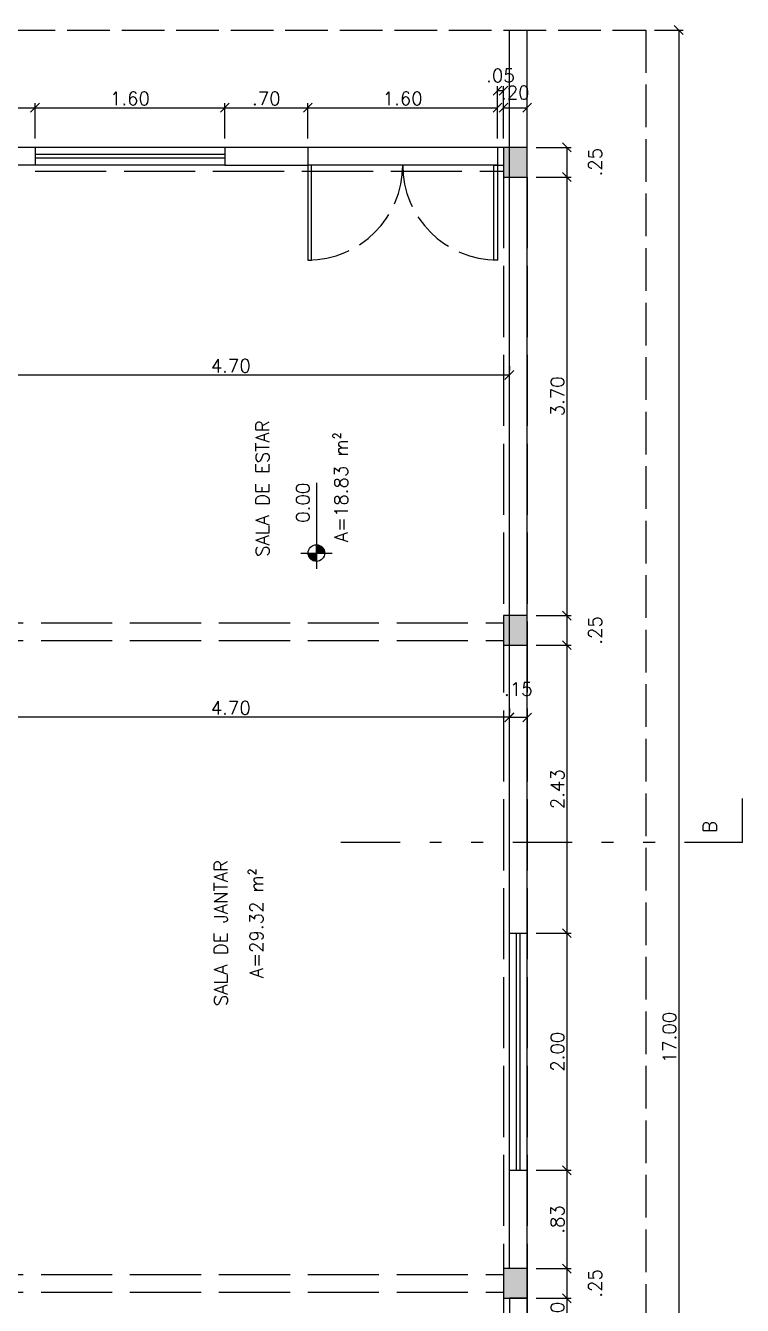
# Model space of a CAD drawing. Header units: inches. Extents: x -2 to 120, y -6 to 26.
# Drawn here: x 60.81 to 66.86, y 3.66 to 14.46 of the extents above; entities that cross this region are included whole.
import ezdxf

# ---------------------------------------------------------------- set-up
doc = ezdxf.new("R2010")
doc.units = ezdxf.units.IN
doc.header["$MEASUREMENT"] = 0
doc.linetypes.add('ACAD_ISO02W100', pattern=[15, 12, -3])
doc.linetypes.add('DIVIDE', pattern=[1.25, 0.5, -0.25, 0, -0.25, 0, -0.25])
for name, color, linetype in [('Alvenaria', 4, 'Continuous'), ('ARQ-COTAS', 1, 'Continuous'), ('ARQ-LINHACORTE', 3, 'DIVIDE'), ('ARQ-NIVEL', 1, 'Continuous'), ('ARQ-TEXTO2', 2, 'Continuous'), ('ARQ-TEXTO3', 3, 'Continuous'), ('Estrutura', 6, 'Continuous'), ('Hachura', 8, 'Continuous'), ('Janela', 3, 'Continuous'), ('Peitoril', 1, 'Continuous'), ('Porta', 3, 'Continuous'), ('Projecao', 1, 'ACAD_ISO02W100'), ('Soleira', 1, 'Continuous')]:
    doc.layers.add(name, color=color, linetype=linetype)
doc.layers.get('0').off()
doc.styles.add('ROMANS', font='romans.shx')
doc.dimstyles.new('1-75', dxfattribs={"dimscale": 0.75, "dimtxt": 0.15, "dimasz": 0.1, "dimexe": 0.05, "dimexo": 0.1, "dimgap": 0.03, "dimtad": 1, "dimzin": 5, "dimdsep": 46, "dimtxsty": 'ROMANS', "dimblk": 'OBLIQUE', "dimcen": 0, "dimclrd": 256, "dimclre": 256, "dimclrt": 2, "dimadec": 0, "dimazin": 0, "dimtfac": 1, "dimtofl": 0, "dimtmove": 2, "dimatfit": 3, "dimfxl": 0.04, "dimtolj": 1, "dimtzin": 1, "dimarcsym": 0})

# ---------------------------------------------------------------- blocks, each defined once
blk = doc.blocks.new('nivel planta')
at = {"layer": 'ARQ-NIVEL', "color": 1}
for p, q in [((-0.791, 0.174), (-0.791, -0.179)), ((0, 0), (-0.969, 0)), ((-0.884, 0.007), (-0.791, 0.007)), ((-0.883, 0.015), (-0.791, 0.015)), ((-0.882, 0.023), (-0.791, 0.023)), ((-0.88, 0.03), (-0.791, 0.03)), ((-0.876, 0.038), (-0.791, 0.038)), ((-0.873, 0.046), (-0.791, 0.046)), ((-0.868, 0.054), (-0.791, 0.054)), ((-0.861, 0.062), (-0.791, 0.062)), ((-0.854, 0.069), (-0.791, 0.069)), ((-0.844, 0.077), (-0.791, 0.077)), ((-0.83, 0.085), (-0.791, 0.085)), ((-0.791, -0.001), (-0.697, -0.001)), ((-0.791, -0.009), (-0.698, -0.009)), ((-0.791, -0.016), (-0.699, -0.016)), ((-0.791, -0.024), (-0.7, -0.024)), ((-0.791, -0.032), (-0.703, -0.032)), ((-0.791, -0.04), (-0.706, -0.04)), ((-0.791, -0.048), (-0.71, -0.048)), ((-0.791, -0.056), (-0.715, -0.056)), ((-0.791, -0.063), (-0.722, -0.063)), ((-0.791, -0.071), (-0.73, -0.071)), ((-0.791, -0.079), (-0.74, -0.079)), ((-0.791, -0.087), (-0.755, -0.087))]:
    blk.add_line(p, q, dxfattribs=at)
blk.add_circle((-0.791, 0), 0.0937, dxfattribs=at)
blk = doc.blocks.new('_Oblique')
at = {"color": 0, "linetype": 'ByBlock', "lineweight": -2}
blk.add_line((-0.5, -0.5), (0.5, 0.5), dxfattribs=at)
blk = doc.blocks.new('*D695')
at = {"layer": 'ARQ-COTAS', "lineweight": -2, "transparency": 16777216}
for p, q in [((60.194, 13.504), (60.194, 13.801)), ((60.194, 13.764), (60.894, 13.764)), ((60.894, 13.504), (60.894, 13.801))]:
    blk.add_line(p, q, dxfattribs=at)
at = {"layer": 'DEFPOINTS', "color": 0, "transparency": 16777216}
for p in [(60.894, 13.764), (60.194, 13.429), (60.894, 13.429)]:
    blk.add_point(p, dxfattribs=at)
at = {"layer": 'ARQ-COTAS', "lineweight": -2, "transparency": 16777216, "xscale": 0.07500000000000001, "yscale": 0.07500000000000001, "zscale": 0.07500000000000001, "rotation": 180}
blk.add_blockref('_Oblique', (60.194, 13.764), dxfattribs=at)
at = {"layer": 'ARQ-COTAS', "lineweight": -2, "transparency": 16777216, "xscale": 0.07500000000000001, "yscale": 0.07500000000000001, "zscale": 0.07500000000000001}
blk.add_blockref('_Oblique', (60.894, 13.764), dxfattribs=at)
at = {"layer": 'ARQ-COTAS', "color": 2, "transparency": 16777216, "insert": (60.544, 13.842), "char_height": 0.1125, "attachment_point": 5, "style": 'ROMANS'}
blk.add_mtext('\\A1;.70', dxfattribs=at)
blk = doc.blocks.new('*D696')
at = {"layer": 'ARQ-COTAS', "lineweight": -2, "transparency": 16777216}
for p, q in [((60.894, 13.504), (60.894, 13.801)), ((60.894, 13.764), (62.494, 13.764)), ((62.494, 13.504), (62.494, 13.801))]:
    blk.add_line(p, q, dxfattribs=at)
at = {"layer": 'DEFPOINTS', "color": 0, "transparency": 16777216}
for p in [(62.494, 13.764), (60.894, 13.429), (62.494, 13.429)]:
    blk.add_point(p, dxfattribs=at)
at = {"layer": 'ARQ-COTAS', "lineweight": -2, "transparency": 16777216, "xscale": 0.07500000000000001, "yscale": 0.07500000000000001, "zscale": 0.07500000000000001, "rotation": 180}
blk.add_blockref('_Oblique', (60.894, 13.764), dxfattribs=at)
at = {"layer": 'ARQ-COTAS', "lineweight": -2, "transparency": 16777216, "xscale": 0.07500000000000001, "yscale": 0.07500000000000001, "zscale": 0.07500000000000001}
blk.add_blockref('_Oblique', (62.494, 13.764), dxfattribs=at)
at = {"layer": 'ARQ-COTAS', "color": 2, "transparency": 16777216, "insert": (61.694, 13.842), "char_height": 0.1125, "attachment_point": 5, "style": 'ROMANS'}
blk.add_mtext('\\A1;1.60', dxfattribs=at)
blk = doc.blocks.new('*D697')
at = {"layer": 'ARQ-COTAS', "lineweight": -2, "transparency": 16777216}
for p, q in [((62.494, 13.504), (62.494, 13.801)), ((62.494, 13.764), (63.194, 13.764)), ((63.194, 13.504), (63.194, 13.801))]:
    blk.add_line(p, q, dxfattribs=at)
at = {"layer": 'DEFPOINTS', "color": 0, "transparency": 16777216}
for p in [(63.194, 13.764), (62.494, 13.429), (63.194, 13.429)]:
    blk.add_point(p, dxfattribs=at)
at = {"layer": 'ARQ-COTAS', "lineweight": -2, "transparency": 16777216, "xscale": 0.07500000000000001, "yscale": 0.07500000000000001, "zscale": 0.07500000000000001, "rotation": 180}
blk.add_blockref('_Oblique', (62.494, 13.764), dxfattribs=at)
at = {"layer": 'ARQ-COTAS', "lineweight": -2, "transparency": 16777216, "xscale": 0.07500000000000001, "yscale": 0.07500000000000001, "zscale": 0.07500000000000001}
blk.add_blockref('_Oblique', (63.194, 13.764), dxfattribs=at)
at = {"layer": 'ARQ-COTAS', "color": 2, "transparency": 16777216, "insert": (62.844, 13.842), "char_height": 0.1125, "attachment_point": 5, "style": 'ROMANS'}
blk.add_mtext('\\A1;.70', dxfattribs=at)
blk = doc.blocks.new('*D698')
at = {"layer": 'ARQ-COTAS', "lineweight": -2, "transparency": 16777216}
for p, q in [((63.194, 13.504), (63.194, 13.801)), ((63.194, 13.764), (64.794, 13.764)), ((64.794, 13.504), (64.794, 13.801))]:
    blk.add_line(p, q, dxfattribs=at)
at = {"layer": 'DEFPOINTS', "color": 0, "transparency": 16777216}
for p in [(64.794, 13.764), (63.194, 13.429), (64.794, 13.429)]:
    blk.add_point(p, dxfattribs=at)
at = {"layer": 'ARQ-COTAS', "lineweight": -2, "transparency": 16777216, "xscale": 0.07500000000000001, "yscale": 0.07500000000000001, "zscale": 0.07500000000000001, "rotation": 180}
blk.add_blockref('_Oblique', (63.194, 13.764), dxfattribs=at)
at = {"layer": 'ARQ-COTAS', "lineweight": -2, "transparency": 16777216, "xscale": 0.07500000000000001, "yscale": 0.07500000000000001, "zscale": 0.07500000000000001}
blk.add_blockref('_Oblique', (64.794, 13.764), dxfattribs=at)
at = {"layer": 'ARQ-COTAS', "color": 2, "transparency": 16777216, "insert": (63.994, 13.842), "char_height": 0.1125, "attachment_point": 5, "style": 'ROMANS'}
blk.add_mtext('\\A1;1.60', dxfattribs=at)
blk = doc.blocks.new('*D699')
at = {"layer": 'ARQ-COTAS', "lineweight": -2, "transparency": 16777216}
for p, q in [((64.794, 13.504), (64.794, 13.945)), ((64.844, 13.504), (64.844, 13.945)), ((64.794, 13.908), (64.844, 13.908))]:
    blk.add_line(p, q, dxfattribs=at)
at = {"layer": 'DEFPOINTS', "color": 0, "transparency": 16777216}
for p in [(64.844, 13.908), (64.794, 13.429), (64.844, 13.429)]:
    blk.add_point(p, dxfattribs=at)
at = {"layer": 'ARQ-COTAS', "lineweight": -2, "transparency": 16777216, "xscale": 0.07500000000000001, "yscale": 0.07500000000000001, "zscale": 0.07500000000000001, "rotation": 180}
blk.add_blockref('_Oblique', (64.794, 13.908), dxfattribs=at)
at = {"layer": 'ARQ-COTAS', "lineweight": -2, "transparency": 16777216, "xscale": 0.07500000000000001, "yscale": 0.07500000000000001, "zscale": 0.07500000000000001}
blk.add_blockref('_Oblique', (64.844, 13.908), dxfattribs=at)
at = {"layer": 'ARQ-COTAS', "color": 2, "transparency": 16777216, "insert": (64.819, 14.035), "char_height": 0.1125, "attachment_point": 5, "style": 'ROMANS'}
blk.add_mtext('\\A1;.05', dxfattribs=at)
blk = doc.blocks.new('*D700')
at = {"layer": 'ARQ-COTAS', "lineweight": -2, "transparency": 16777216}
for p, q in [((64.844, 13.504), (64.844, 13.801)), ((64.844, 13.764), (65.044, 13.764)), ((65.044, 13.504), (65.044, 13.801))]:
    blk.add_line(p, q, dxfattribs=at)
at = {"layer": 'DEFPOINTS', "color": 0, "transparency": 16777216}
for p in [(65.044, 13.764), (64.844, 13.429), (65.044, 13.429)]:
    blk.add_point(p, dxfattribs=at)
at = {"layer": 'ARQ-COTAS', "lineweight": -2, "transparency": 16777216, "xscale": 0.07500000000000001, "yscale": 0.07500000000000001, "zscale": 0.07500000000000001, "rotation": 180}
blk.add_blockref('_Oblique', (64.844, 13.764), dxfattribs=at)
at = {"layer": 'ARQ-COTAS', "lineweight": -2, "transparency": 16777216, "xscale": 0.07500000000000001, "yscale": 0.07500000000000001, "zscale": 0.07500000000000001}
blk.add_blockref('_Oblique', (65.044, 13.764), dxfattribs=at)
at = {"layer": 'ARQ-COTAS', "color": 2, "transparency": 16777216, "insert": (64.944, 13.891), "char_height": 0.1125, "attachment_point": 5, "style": 'ROMANS'}
blk.add_mtext('\\A1;.20', dxfattribs=at)
blk = doc.blocks.new('*D701')
at = {"layer": 'ARQ-COTAS', "lineweight": -2, "transparency": 16777216}
for p, q in [((65.119, 13.429), (65.415, 13.429)), ((65.378, 13.429), (65.378, 13.179)), ((65.119, 13.179), (65.415, 13.179))]:
    blk.add_line(p, q, dxfattribs=at)
at = {"layer": 'DEFPOINTS', "color": 0, "transparency": 16777216}
for p in [(65.044, 13.429), (65.044, 13.179), (65.378, 13.179)]:
    blk.add_point(p, dxfattribs=at)
at = {"layer": 'ARQ-COTAS', "lineweight": -2, "transparency": 16777216, "xscale": 0.07500000000000001, "yscale": 0.07500000000000001, "zscale": 0.07500000000000001}
for p, rotation in [((65.378, 13.429), 90), ((65.378, 13.179), 270)]:
    blk.add_blockref('_Oblique', p, dxfattribs=dict(at, rotation=rotation))
at = {"layer": 'ARQ-COTAS', "color": 2, "transparency": 16777216, "insert": (65.618, 13.304), "char_height": 0.1125, "attachment_point": 5, "rotation": 90, "style": 'ROMANS'}
blk.add_mtext('\\A1;.25', dxfattribs=at)
blk = doc.blocks.new('*D702')
at = {"layer": 'ARQ-COTAS', "lineweight": -2, "transparency": 16777216}
for p, q in [((65.119, 13.179), (65.415, 13.179)), ((65.378, 13.179), (65.378, 9.479)), ((65.119, 9.479), (65.415, 9.479))]:
    blk.add_line(p, q, dxfattribs=at)
at = {"layer": 'DEFPOINTS', "color": 0, "transparency": 16777216}
for p in [(65.044, 13.179), (65.044, 9.479), (65.378, 9.479)]:
    blk.add_point(p, dxfattribs=at)
at = {"layer": 'ARQ-COTAS', "lineweight": -2, "transparency": 16777216, "xscale": 0.07500000000000001, "yscale": 0.07500000000000001, "zscale": 0.07500000000000001}
for p, rotation in [((65.378, 13.179), 90), ((65.378, 9.479), 270)]:
    blk.add_blockref('_Oblique', p, dxfattribs=dict(at, rotation=rotation))
at = {"layer": 'ARQ-COTAS', "color": 2, "transparency": 16777216, "insert": (65.299, 11.329), "char_height": 0.1125, "attachment_point": 5, "rotation": 90, "style": 'ROMANS'}
blk.add_mtext('\\A1;3.70', dxfattribs=at)
blk = doc.blocks.new('*D703')
at = {"layer": 'ARQ-COTAS', "lineweight": -2, "transparency": 16777216}
for p, q in [((65.119, 9.479), (65.415, 9.479)), ((65.378, 9.479), (65.378, 9.229)), ((65.119, 9.229), (65.415, 9.229))]:
    blk.add_line(p, q, dxfattribs=at)
at = {"layer": 'DEFPOINTS', "color": 0, "transparency": 16777216}
for p in [(65.044, 9.479), (65.044, 9.229), (65.378, 9.229)]:
    blk.add_point(p, dxfattribs=at)
at = {"layer": 'ARQ-COTAS', "lineweight": -2, "transparency": 16777216, "xscale": 0.07500000000000001, "yscale": 0.07500000000000001, "zscale": 0.07500000000000001}
for p, rotation in [((65.378, 9.479), 90), ((65.378, 9.229), 270)]:
    blk.add_blockref('_Oblique', p, dxfattribs=dict(at, rotation=rotation))
at = {"layer": 'ARQ-COTAS', "color": 2, "transparency": 16777216, "insert": (65.618, 9.354), "char_height": 0.1125, "attachment_point": 5, "rotation": 90, "style": 'ROMANS'}
blk.add_mtext('\\A1;.25', dxfattribs=at)
blk = doc.blocks.new('*D704')
at = {"layer": 'ARQ-COTAS', "lineweight": -2, "transparency": 16777216}
for p, q in [((65.119, 9.229), (65.415, 9.229)), ((65.378, 9.229), (65.378, 6.799)), ((65.119, 6.799), (65.415, 6.799))]:
    blk.add_line(p, q, dxfattribs=at)
at = {"layer": 'DEFPOINTS', "color": 0, "transparency": 16777216}
for p in [(65.044, 9.229), (65.044, 6.799), (65.378, 6.799)]:
    blk.add_point(p, dxfattribs=at)
at = {"layer": 'ARQ-COTAS', "lineweight": -2, "transparency": 16777216, "xscale": 0.07500000000000001, "yscale": 0.07500000000000001, "zscale": 0.07500000000000001}
for p, rotation in [((65.378, 9.229), 90), ((65.378, 6.799), 270)]:
    blk.add_blockref('_Oblique', p, dxfattribs=dict(at, rotation=rotation))
at = {"layer": 'ARQ-COTAS', "color": 2, "transparency": 16777216, "insert": (65.299, 8.014), "char_height": 0.1125, "attachment_point": 5, "rotation": 90, "style": 'ROMANS'}
blk.add_mtext('\\A1;2.43', dxfattribs=at)
blk = doc.blocks.new('*D705')
at = {"layer": 'ARQ-COTAS', "lineweight": -2, "transparency": 16777216}
for p, q in [((65.119, 6.799), (65.415, 6.799)), ((65.378, 6.799), (65.378, 4.799)), ((65.119, 4.799), (65.415, 4.799))]:
    blk.add_line(p, q, dxfattribs=at)
at = {"layer": 'DEFPOINTS', "color": 0, "transparency": 16777216}
for p in [(65.044, 6.799), (65.044, 4.799), (65.378, 4.799)]:
    blk.add_point(p, dxfattribs=at)
at = {"layer": 'ARQ-COTAS', "lineweight": -2, "transparency": 16777216, "xscale": 0.07500000000000001, "yscale": 0.07500000000000001, "zscale": 0.07500000000000001}
for p, rotation in [((65.378, 6.799), 90), ((65.378, 4.799), 270)]:
    blk.add_blockref('_Oblique', p, dxfattribs=dict(at, rotation=rotation))
at = {"layer": 'ARQ-COTAS', "color": 2, "transparency": 16777216, "insert": (65.299, 5.799), "char_height": 0.1125, "attachment_point": 5, "rotation": 90, "style": 'ROMANS'}
blk.add_mtext('\\A1;2.00', dxfattribs=at)
blk = doc.blocks.new('*D706')
at = {"layer": 'ARQ-COTAS', "lineweight": -2, "transparency": 16777216}
for p, q in [((65.119, 4.799), (65.415, 4.799)), ((65.378, 4.799), (65.378, 3.969)), ((65.119, 3.969), (65.415, 3.969))]:
    blk.add_line(p, q, dxfattribs=at)
at = {"layer": 'DEFPOINTS', "color": 0, "transparency": 16777216}
for p in [(65.044, 4.799), (65.044, 3.969), (65.378, 3.969)]:
    blk.add_point(p, dxfattribs=at)
at = {"layer": 'ARQ-COTAS', "lineweight": -2, "transparency": 16777216, "xscale": 0.07500000000000001, "yscale": 0.07500000000000001, "zscale": 0.07500000000000001}
for p, rotation in [((65.378, 4.799), 90), ((65.378, 3.969), 270)]:
    blk.add_blockref('_Oblique', p, dxfattribs=dict(at, rotation=rotation))
at = {"layer": 'ARQ-COTAS', "color": 2, "transparency": 16777216, "insert": (65.299, 4.384), "char_height": 0.1125, "attachment_point": 5, "rotation": 90, "style": 'ROMANS'}
blk.add_mtext('\\A1;.83', dxfattribs=at)
blk = doc.blocks.new('*D707')
at = {"layer": 'ARQ-COTAS', "lineweight": -2, "transparency": 16777216}
for p, q in [((65.119, 3.969), (65.415, 3.969)), ((65.378, 3.969), (65.378, 3.719)), ((65.119, 3.719), (65.415, 3.719))]:
    blk.add_line(p, q, dxfattribs=at)
at = {"layer": 'DEFPOINTS', "color": 0, "transparency": 16777216}
for p in [(65.044, 3.969), (65.044, 3.719), (65.378, 3.719)]:
    blk.add_point(p, dxfattribs=at)
at = {"layer": 'ARQ-COTAS', "lineweight": -2, "transparency": 16777216, "xscale": 0.07500000000000001, "yscale": 0.07500000000000001, "zscale": 0.07500000000000001}
for p, rotation in [((65.378, 3.969), 90), ((65.378, 3.719), 270)]:
    blk.add_blockref('_Oblique', p, dxfattribs=dict(at, rotation=rotation))
at = {"layer": 'ARQ-COTAS', "color": 2, "transparency": 16777216, "insert": (65.618, 3.844), "char_height": 0.1125, "attachment_point": 5, "rotation": 90, "style": 'ROMANS'}
blk.add_mtext('\\A1;.25', dxfattribs=at)
blk = doc.blocks.new('*D708')
at = {"layer": 'ARQ-COTAS', "lineweight": -2, "transparency": 16777216}
for p, q in [((65.119, 3.719), (65.415, 3.719)), ((65.378, 3.719), (65.378, 3.419)), ((65.119, 3.419), (65.415, 3.419))]:
    blk.add_line(p, q, dxfattribs=at)
at = {"layer": 'DEFPOINTS', "color": 0, "transparency": 16777216}
for p in [(65.044, 3.719), (65.044, 3.419), (65.378, 3.419)]:
    blk.add_point(p, dxfattribs=at)
at = {"layer": 'ARQ-COTAS', "lineweight": -2, "transparency": 16777216, "xscale": 0.07500000000000001, "yscale": 0.07500000000000001, "zscale": 0.07500000000000001}
for p, rotation in [((65.378, 3.719), 90), ((65.378, 3.419), 270)]:
    blk.add_blockref('_Oblique', p, dxfattribs=dict(at, rotation=rotation))
at = {"layer": 'ARQ-COTAS', "color": 2, "transparency": 16777216, "insert": (65.299, 3.569), "char_height": 0.1125, "attachment_point": 5, "rotation": 90, "style": 'ROMANS'}
blk.add_mtext('\\A1;.30', dxfattribs=at)
blk = doc.blocks.new('*D711')
at = {"layer": 'ARQ-COTAS', "lineweight": -2, "transparency": 16777216}
for p, q in [((66.119, 14.419), (66.36, 14.419)), ((66.322, 14.419), (66.322, -2.581)), ((66.119, -2.581), (66.36, -2.581))]:
    blk.add_line(p, q, dxfattribs=at)
at = {"layer": 'DEFPOINTS', "color": 0, "transparency": 16777216}
for p in [(66.044, 14.419), (66.044, -2.581), (66.322, -2.581)]:
    blk.add_point(p, dxfattribs=at)
at = {"layer": 'ARQ-COTAS', "lineweight": -2, "transparency": 16777216, "xscale": 0.07500000000000001, "yscale": 0.07500000000000001, "zscale": 0.07500000000000001}
for p, rotation in [((66.322, 14.419), 90), ((66.322, -2.581), 270)]:
    blk.add_blockref('_Oblique', p, dxfattribs=dict(at, rotation=rotation))
at = {"layer": 'ARQ-COTAS', "color": 2, "transparency": 16777216, "insert": (66.243, 5.919), "char_height": 0.1125, "attachment_point": 5, "rotation": 90, "style": 'ROMANS'}
blk.add_mtext('\\A1;17.00', dxfattribs=at)
blk = doc.blocks.new('*D723')
at = {"layer": 'ARQ-COTAS', "lineweight": -2, "transparency": 16777216}
for p, q in [((60.194, 8.696), (60.194, 8.658)), ((64.894, 8.696), (64.894, 8.658)), ((64.894, 8.621), (60.194, 8.621))]:
    blk.add_line(p, q, dxfattribs=at)
at = {"layer": 'DEFPOINTS', "color": 0, "transparency": 16777216}
for p in [(60.194, 8.621), (60.194, 8.621), (64.894, 8.621)]:
    blk.add_point(p, dxfattribs=at)
at = {"layer": 'ARQ-COTAS', "lineweight": -2, "transparency": 16777216, "xscale": 0.07500000000000001, "yscale": 0.07500000000000001, "zscale": 0.07500000000000001, "rotation": 180}
blk.add_blockref('_Oblique', (60.194, 8.621), dxfattribs=at)
at = {"layer": 'ARQ-COTAS', "lineweight": -2, "transparency": 16777216, "xscale": 0.07500000000000001, "yscale": 0.07500000000000001, "zscale": 0.07500000000000001}
blk.add_blockref('_Oblique', (64.894, 8.621), dxfattribs=at)
at = {"layer": 'ARQ-COTAS', "color": 2, "transparency": 16777216, "insert": (62.544, 8.7), "char_height": 0.1125, "attachment_point": 5, "style": 'ROMANS'}
blk.add_mtext('\\A1;4.70', dxfattribs=at)
blk = doc.blocks.new('*D730')
at = {"layer": 'ARQ-COTAS', "lineweight": -2, "transparency": 16777216}
for p, q in [((60.194, 11.583), (60.194, 11.546)), ((64.894, 11.583), (64.894, 11.546)), ((64.894, 11.508), (60.194, 11.508))]:
    blk.add_line(p, q, dxfattribs=at)
at = {"layer": 'DEFPOINTS', "color": 0, "transparency": 16777216}
for p in [(60.194, 11.508), (60.194, 11.508), (64.894, 11.508)]:
    blk.add_point(p, dxfattribs=at)
at = {"layer": 'ARQ-COTAS', "lineweight": -2, "transparency": 16777216, "xscale": 0.07500000000000001, "yscale": 0.07500000000000001, "zscale": 0.07500000000000001, "rotation": 180}
blk.add_blockref('_Oblique', (60.194, 11.508), dxfattribs=at)
at = {"layer": 'ARQ-COTAS', "lineweight": -2, "transparency": 16777216, "xscale": 0.07500000000000001, "yscale": 0.07500000000000001, "zscale": 0.07500000000000001}
blk.add_blockref('_Oblique', (64.894, 11.508), dxfattribs=at)
at = {"layer": 'ARQ-COTAS', "color": 2, "transparency": 16777216, "insert": (62.544, 11.587), "char_height": 0.1125, "attachment_point": 5, "style": 'ROMANS'}
blk.add_mtext('\\A1;4.70', dxfattribs=at)
blk = doc.blocks.new('*D755')
at = {"layer": 'ARQ-COTAS', "lineweight": -2, "transparency": 16777216}
for p, q in [((64.894, 8.694), (64.894, 8.656)), ((65.044, 8.694), (65.044, 8.656)), ((65.044, 8.619), (64.894, 8.619))]:
    blk.add_line(p, q, dxfattribs=at)
at = {"layer": 'DEFPOINTS', "color": 0, "transparency": 16777216}
for p in [(64.894, 8.619), (64.894, 8.619), (65.044, 8.619)]:
    blk.add_point(p, dxfattribs=at)
at = {"layer": 'ARQ-COTAS', "lineweight": -2, "transparency": 16777216, "xscale": 0.07500000000000001, "yscale": 0.07500000000000001, "zscale": 0.07500000000000001, "rotation": 180}
blk.add_blockref('_Oblique', (64.894, 8.619), dxfattribs=at)
at = {"layer": 'ARQ-COTAS', "lineweight": -2, "transparency": 16777216, "xscale": 0.07500000000000001, "yscale": 0.07500000000000001, "zscale": 0.07500000000000001}
blk.add_blockref('_Oblique', (65.044, 8.619), dxfattribs=at)
at = {"layer": 'ARQ-COTAS', "color": 2, "transparency": 16777216, "insert": (64.969, 8.859), "char_height": 0.1125, "attachment_point": 5, "style": 'ROMANS'}
blk.add_mtext('\\A1;.15', dxfattribs=at)

msp = doc.modelspace()

# ---------------------------------------------------------------- hatches: boundary and pattern name
at = {"layer": 'Hachura', "ltscale": 0.03}
h = msp.add_hatch(dxfattribs=at)
h.set_pattern_fill('NET', color=256, angle=90)
h.set_pattern_definition([(90, (65.04415, -1.5806), (-0.125, 8e-18), []), (180, (65.04415, -1.5806), (-2e-17, -0.125), [])])
h.paths.add_polyline_path([(61.194, 2.969), (60.194, 2.969), (60.194, -1.365), (61.789, 0.279), (63.182, 1.715), (64.399, 2.969)])
h.paths.add_polyline_path([(61.601, 1.363), (61.601, 1.433), (61.595, 1.433), (61.595, 1.363), (61.601, 1.363, -1.008789), (61.612, 1.503), (61.612, 1.433), (61.618, 1.433), (61.618, 1.502), (61.612, 1.503, -0.991288)], flags=16)
h.paths.add_polyline_path([(61.659, 1.433), (61.659, 1.479), (61.653, 1.485), (61.653, 1.433)], flags=0)
h.paths.add_polyline_path([(61.665, 1.433), (61.671, 1.433), (61.671, 1.459), (61.665, 1.471)], flags=0)
h.paths.add_polyline_path([(61.636, 1.433), (61.636, 1.496), (61.63, 1.499), (61.63, 1.433)], flags=0)
h.paths.add_polyline_path([(54.194, 1.419), (53.194, 1.419), (52.244, 1.419), (52.244, -1.381), (56.544, -1.381), (56.544, -1.331), (56.544, -0.631), (56.544, 1.419)])
h.paths.add_polyline_path([(54.101, -0.117), (54.101, -0.047), (54.096, -0.047), (54.096, -0.116), (54.101, -0.117, -1.008789), (54.113, 0.023), (54.113, -0.047), (54.119, -0.047), (54.119, 0.022), (54.113, 0.023, -0.991288)], flags=16)
h.paths.add_polyline_path([(54.166, -0.009), (54.166, -0.047), (54.172, -0.047), (54.172, -0.02)], flags=0)
h.paths.add_polyline_path([(54.148, -0.047), (54.148, 0.01), (54.142, 0.014), (54.142, -0.047)], flags=0)
h.paths.add_polyline_path([(54.154, -0.047), (54.16, -0.047), (54.16, -0.001), (54.154, 0.005)], flags=0)
h.paths.add_polyline_path([(54.131, -0.047), (54.131, 0.019), (54.125, 0.021), (54.125, -0.047)], flags=0)
h.paths.add_polyline_path([(52.244, 13.219), (52.244, 13.169), (52.244, 9.619), (53.494, 10.869), (53.704, 10.869), (54.404, 10.869), (56.894, 10.869), (56.894, 13.229)])
h.paths.add_polyline_path([(52.244, -1.381), (52.244, -1.581), (56.544, -1.581), (56.544, -1.381)])
h.paths.add_polyline_path([(52.044, 1.419), (52.044, -1.331), (52.244, -1.331), (52.244, 1.419)])
h.paths.add_polyline_path([(52.044, 13.169), (52.044, 9.419), (52.244, 9.619), (52.244, 13.169)])
h.paths.add_polyline_path([(52.244, 13.419), (52.244, 13.219), (56.894, 13.229), (56.894, 13.429)])
h.paths.add_polyline_path([(57.144, 9.269), (57.144, 3.919), (57.544, 3.919), (59.544, 3.919), (59.944, 3.919), (59.944, 5.919), (59.044, 5.919), (59.044, 5.949, -0.393089), (59.944, 6.917), (59.944, 6.924, -0.376581), (59.045, 7.889), (59.044, 7.889), (59.044, 7.919), (59.944, 7.919), (59.944, 9.269)])
h.paths.add_polyline_path([(58.557, 6.865), (58.557, 6.795), (58.563, 6.795), (58.563, 6.864), (58.557, 6.865, -0.991288), (58.545, 6.725), (58.545, 6.795), (58.539, 6.795), (58.539, 6.726), (58.545, 6.725, -1.008789)], flags=16)
h.paths.add_polyline_path([(59.044, 5.949), (59.944, 5.949), (59.944, 6.917, 0.393089)], flags=17)
h.paths.add_polyline_path([(59.045, 7.889, 0.376581), (59.944, 6.924), (59.944, 7.889)], flags=17)
h.paths.add_polyline_path([(59.944, 7.889), (59.944, 6.924, 0.017544), (60.014, 6.92, -0.007728), (60.044, 6.919), (60.044, 7.889)])
h.paths.add_polyline_path([(59.944, 6.917), (59.944, 5.949), (60.044, 5.949), (60.044, 6.919, -0.0075), (60.014, 6.92, 0.018053)])
h.paths.add_polyline_path([(59.944, 5.919), (59.944, 3.919), (60.044, 3.919), (60.044, 5.919)])
h.paths.add_polyline_path([(59.944, 9.269), (59.944, 7.919), (60.044, 7.919), (60.044, 9.269)])
h.paths.add_polyline_path([(57.044, 9.269), (57.044, 8.569), (57.044, 4.569), (57.044, 3.919), (57.144, 3.919), (57.144, 9.269)])
h.paths.add_polyline_path([(57.144, 9.419), (57.144, 9.269), (59.944, 9.269), (59.944, 9.419)])
h.paths.add_polyline_path([(57.544, 9.919), (57.144, 9.919), (57.144, 9.419), (59.944, 9.419), (59.944, 9.919), (59.544, 9.919)])
h.paths.add_polyline_path([(57.044, 9.919), (57.044, 9.419), (57.144, 9.419), (57.144, 9.919)])
h.paths.add_polyline_path([(59.944, 9.919), (59.944, 9.419), (60.044, 9.419), (60.044, 9.919)])
h.paths.add_polyline_path([(61.577, 1.521), (61.577, 2.054), (61.408, 2.054), (61.408, 1.521)], flags=24)
h.paths.add_polyline_path([(61.399, 1.285), (61.399, 2.032), (61.23, 2.032), (61.23, 1.285)], flags=24)
h.paths.add_polyline_path([(53.886, 1.251), (53.503, 1.251), (53.503, 1.082), (53.886, 1.082)], flags=24)
h.paths.add_polyline_path([(52.886, 1.251), (52.503, 1.251), (52.503, 1.082), (52.886, 1.082)], flags=24)
h.paths.add_polyline_path([(56.385, 0.195), (56.385, 0.594), (56.216, 0.594), (56.216, 0.195)], flags=24)
h.paths.add_polyline_path([(55.412, 1.202), (55.126, 1.202), (55.126, 1.033), (55.412, 1.033)], flags=24)
h.paths.add_polyline_path([(54.886, 1.251), (54.503, 1.251), (54.503, 1.082), (54.886, 1.082)], flags=24)
h.paths.add_polyline_path([(56.136, 1.251), (55.753, 1.251), (55.753, 1.082), (56.136, 1.082)], flags=24)
h.paths.add_polyline_path([(56.385, -1.124), (56.385, -0.837), (56.216, -0.837), (56.216, -1.124)], flags=24)
h.paths.add_polyline_path([(56.336, -1.599), (56.336, -1.312), (56.167, -1.312), (56.167, -1.599)], flags=9)
h.paths.add_polyline_path([(54.078, 0.042), (54.078, 0.575), (53.909, 0.575), (53.909, 0.042)], flags=24)
h.paths.add_polyline_path([(53.817, -0.166), (53.817, 0.608), (53.648, 0.608), (53.648, -0.166)], flags=24)
h.paths.add_polyline_path([(55.846, 11.053), (55.452, 11.053), (55.452, 10.884), (55.846, 10.884)], flags=24)
h.paths.add_polyline_path([(54.197, 11.053), (53.911, 11.053), (53.911, 10.884), (54.197, 10.884)], flags=24)
h.paths.add_polyline_path([(53.726, 11.038), (53.472, 11.038), (53.472, 10.869), (53.726, 10.869)], flags=24)
h.paths.add_polyline_path([(56.48, 11.849), (56.48, 12.248), (56.311, 12.248), (56.311, 11.849)], flags=24)
h.paths.add_polyline_path([(56.435, 13.185), (56.435, 13.472), (56.266, 13.472), (56.266, 13.185)], flags=9)
h.paths.add_polyline_path([(55.009, 11.743), (55.009, 12.517), (54.84, 12.517), (54.84, 11.743)], flags=24)
h.paths.add_polyline_path([(52.262, 1.202), (51.976, 1.202), (51.976, 1.033), (52.262, 1.033)], flags=9)
h.paths.add_polyline_path([(58.744, 8.627), (58.345, 8.627), (58.345, 8.458), (58.744, 8.458)], flags=24)
h.paths.add_polyline_path([(58.744, 4.247), (58.345, 4.247), (58.345, 4.079), (58.744, 4.079)], flags=24)
h.paths.add_polyline_path([(57.487, 4.247), (57.201, 4.247), (57.201, 4.079), (57.487, 4.079)], flags=24)
h.paths.add_polyline_path([(59.887, 4.247), (59.601, 4.247), (59.601, 4.079), (59.887, 4.079)], flags=24)
h.paths.add_polyline_path([(57.724, 6.367), (57.724, 6.767), (57.556, 6.767), (57.556, 6.367)], flags=24)
h.paths.add_polyline_path([(57.724, 4.101), (57.724, 4.388), (57.556, 4.388), (57.556, 4.101)], flags=24)
h.paths.add_polyline_path([(57.724, 8.774), (57.724, 9.06), (57.556, 9.06), (57.556, 8.774)], flags=24)
h.paths.add_polyline_path([(58.043, 9.201), (58.043, 9.488), (57.874, 9.488), (57.874, 9.201)], flags=9)
h.paths.add_polyline_path([(58.521, 6.884), (58.521, 7.417), (58.353, 7.417), (58.353, 6.884)], flags=24)
h.paths.add_polyline_path([(58.302, 6.405), (58.302, 7.688), (58.133, 7.688), (58.133, 6.405)], flags=24)
h.paths.add_polyline_path([(60.212, 4.238), (59.926, 4.238), (59.926, 4.069), (60.212, 4.069)], flags=9)
h.paths.add_polyline_path([(60.262, 8.465), (59.976, 8.465), (59.976, 8.297), (60.262, 8.297)], flags=9)
h.paths.add_polyline_path([(57.162, 4.222), (56.876, 4.222), (56.876, 4.053), (57.162, 4.053)], flags=9)
h.paths.add_polyline_path([(57.486, 9.589), (57.2, 9.589), (57.2, 9.42), (57.486, 9.42)], flags=24)
h.paths.add_polyline_path([(58.744, 9.589), (58.345, 9.589), (58.345, 9.42), (58.744, 9.42)], flags=24)
h.paths.add_polyline_path([(59.886, 9.589), (59.6, 9.589), (59.6, 9.42), (59.886, 9.42)], flags=24)
h.paths.add_polyline_path([(57.724, 9.526), (57.724, 9.813), (57.556, 9.813), (57.556, 9.526)], flags=24)
h.paths.add_polyline_path([(57.149, 9.575), (56.863, 9.575), (56.863, 9.407), (57.149, 9.407)], flags=9)
h.paths.add_polyline_path([(60.212, 9.618), (59.926, 9.618), (59.926, 9.449), (60.212, 9.449)], flags=9)
h = msp.add_hatch(dxfattribs=at)
h.set_pattern_fill('AR-CONC', color=256, scale=0.01, angle=90)
h.set_pattern_definition([(140, (65.04415, -1.5806), (0.00627521, 0.07172602), [0.0075, -0.0825]), (85, (65.04415, -1.5806), (-0.0752192, -0.01387513), [0.006, -0.066]), (190.45144, (65.04467, -1.574625), (-0.068944, 0.05785088), [0.00637402, -0.0701142]), (136.1842, (65.02415, -1.5806), (0.01655193, 0.10672413), [0.01125, -0.12375]), (186.63564, (65.02553, -1.57171), (-0.09741186, 0.0934662), [0.00956103, -0.1051714]), (81.18416, (65.02415, -1.5806), (-0.09741186, 0.0934662), [0.009, -0.099]), (111, (65.02915, -1.5706), (0.04026189, 0.0596907), [0.0075, -0.0825]), (56, (65.02915, -1.5706), (-0.072515, 0.02433153), [0.006, -0.066]), (161.45144, (65.0325, -1.56563), (-0.03225312, 0.08402224), [0.00637402, -0.0701142]), (127.5, (65.044147, -1.580602), (-0.033289385, 0.001215986), [0, -0.0652, 0, -0.067, 0, -0.06625]), (97.5, (65.044147, -1.580602), (-0.03944117, 0.026306954), [0, -0.0382, 0, -0.0637, 0, -0.02525]), (57.5, (65.044147, -1.602902), (0.002255487, 0.053382244), [0, -0.025, 0, -0.078, 0, -0.1035]), (47.5, (65.044147, -1.6129), (-0.0100105, 0.05831862), [0, -0.0325, 0, -0.0518, 0, -0.0735])])
h.paths.add_polyline_path([(59.944, -1.381), (59.944, -1.581), (60.194, -1.581), (60.194, -1.381)])
h.paths.add_polyline_path([(57.144, -1.581), (57.144, -1.381), (56.894, -1.381), (56.894, -1.581)])
h.paths.add_polyline_path([(56.894, 3.919), (56.894, 3.769), (57.144, 3.769), (57.144, 3.919)])
h.paths.add_polyline_path([(59.944, 3.919), (59.944, 3.769), (60.194, 3.769), (60.194, 3.919)])
h.paths.add_polyline_path([(59.944, 9.419), (59.944, 9.269), (60.194, 9.269), (60.194, 9.419)])
h.paths.add_polyline_path([(56.894, 9.419), (56.894, 9.269), (57.144, 9.269), (57.144, 9.419)])
h.paths.add_polyline_path([(52.244, -1.331), (52.044, -1.331), (52.044, -1.581), (52.244, -1.581)])
h.paths.add_polyline_path([(52.044, 3.969), (52.044, 3.719), (52.244, 3.719), (52.244, 3.969)])
h.paths.add_polyline_path([(52.044, 9.169), (52.244, 9.169), (52.244, 9.419), (52.044, 9.419)])
h.paths.add_polyline_path([(52.044, 13.169), (52.244, 13.169), (52.244, 13.419), (52.044, 13.419)])
h.paths.add_polyline_path([(59.944, 13.229), (60.194, 13.229), (60.194, 13.429), (59.944, 13.429)])
h.paths.add_polyline_path([(64.844, 13.429), (64.844, 13.179), (65.044, 13.179), (65.044, 13.429)])
h.paths.add_polyline_path([(64.844, 9.479), (64.844, 9.229), (65.044, 9.229), (65.044, 9.479)])
h.paths.add_polyline_path([(64.844, 3.969), (64.844, 3.719), (65.044, 3.719), (65.044, 3.969)])
h.paths.add_polyline_path([(64.844, -1.331), (64.844, -1.581), (65.044, -1.581), (65.044, -1.331)])
h.paths.add_polyline_path([(58.521, 12.094), (58.521, 12.627), (58.353, 12.627), (58.353, 12.094)], flags=9)
h.paths.add_polyline_path([(58.356, 11.942), (58.356, 12.523), (58.188, 12.523), (58.188, 11.942)], flags=9)

# ---------------------------------------------------------------- linework, layer by layer
at = {"layer": 'Alvenaria', "ltscale": 0.03}
for p, q in [((64.894, 7.566), (64.894, 14.419)), ((65.044, 7.566), (65.044, 14.419))]:
    msp.add_line(p, q, dxfattribs=at)
at = {"layer": 'Alvenaria'}
for p, q in [((60.894, 13.429), (60.194, 13.429)), ((60.894, 13.429), (60.894, 13.279)), ((63.194, 13.429), (62.494, 13.429)), ((62.494, 13.429), (62.494, 13.279)), ((63.194, 13.429), (63.194, 13.279)), ((64.844, 13.429), (64.794, 13.429)), ((64.794, 13.429), (64.794, 13.279)), ((60.894, 13.279), (60.194, 13.279)), ((62.494, 13.279), (63.194, 13.279)), ((64.794, 13.279), (64.844, 13.279)), ((64.894, 9.479), (64.894, 13.179)), ((65.044, 9.479), (65.044, 13.179)), ((64.894, 6.799), (64.894, 9.229)), ((65.044, 6.799), (65.044, 9.229)), ((64.894, 6.799), (65.044, 6.799)), ((64.894, 3.969), (64.894, 4.799)), ((64.894, 4.799), (65.044, 4.799)), ((65.044, 3.969), (65.044, 4.799)), ((65.044, 3.719), (64.894, 3.719)), ((64.894, 3.719), (64.894, 3.48)), ((65.044, 3.419), (65.044, 3.719))]:
    msp.add_line(p, q, dxfattribs=at)
at = {"layer": 'ARQ-LINHACORTE'}
for p, q in [((66.859, 7.566), (66.859, 7.936)), ((63.472, 7.566), (66.859, 7.566))]:
    msp.add_line(p, q, dxfattribs=at)
at = {"layer": 'Estrutura'}
for p, q in [((65.044, 13.429), (64.844, 13.429)), ((64.844, 13.429), (64.844, 13.179)), ((65.044, 13.179), (65.044, 13.429)), ((64.844, 13.179), (65.044, 13.179)), ((65.044, 9.479), (64.844, 9.479)), ((64.844, 9.479), (64.844, 9.229)), ((65.044, 9.229), (65.044, 9.479)), ((64.844, 9.229), (65.044, 9.229)), ((65.044, 3.969), (64.844, 3.969)), ((64.844, 3.969), (64.844, 3.719)), ((65.044, 3.719), (65.044, 3.969)), ((64.844, 3.719), (65.044, 3.719))]:
    msp.add_line(p, q, dxfattribs=at)
at = {"layer": 'Janela'}
for p, q in [((62.494, 13.369), (60.894, 13.369)), ((62.494, 13.339), (60.894, 13.339)), ((64.954, 4.799), (64.954, 6.799)), ((64.984, 4.799), (64.984, 6.799))]:
    msp.add_line(p, q, dxfattribs=at)
at = {"layer": 'Peitoril'}
for p, q in [((62.494, 13.429), (60.894, 13.429)), ((62.494, 13.279), (60.894, 13.279)), ((64.894, 4.799), (64.894, 6.799)), ((65.044, 4.799), (65.044, 6.799))]:
    msp.add_line(p, q, dxfattribs=at)
at = {"layer": 'Porta', "ltscale": 0.05}
for points in [[(63.194, 13.279), (63.194, 12.479), (63.224, 12.479), (63.224, 13.279)], [(64.794, 13.279), (64.794, 12.479), (64.764, 12.479), (64.764, 13.279)]]:
    msp.add_lwpolyline(points, close=True, dxfattribs=at)
at = {"layer": 'Projecao', "ltscale": 0.03}
for p, q in [((51.044, 14.419), (66.044, 14.419)), ((66.044, 14.419), (66.044, -2.581))]:
    msp.add_line(p, q, dxfattribs=at)
at = {"layer": 'Projecao', "ltscale": 0.05}
for p, q in [((57.144, 13.229), (64.844, 13.229)), ((64.844, 13.179), (64.844, -1.331)), ((65.044, 13.179), (65.044, -1.331)), ((60.194, 9.419), (64.844, 9.419)), ((60.194, 9.269), (64.844, 9.269)), ((60.194, 3.919), (64.844, 3.919)), ((60.194, 3.769), (64.844, 3.769))]:
    msp.add_line(p, q, dxfattribs=at)
at = {"layer": 'Projecao', "ltscale": 0.03}
for centre, start, end in [((63.194, 13.279), 270, 0), ((64.794, 13.279), 180, 270)]:
    msp.add_arc(centre, 0.8, start, end, dxfattribs=at)
at = {"layer": 'Soleira'}
for p, q in [((64.794, 13.429), (63.194, 13.429)), ((64.794, 13.279), (63.194, 13.279))]:
    msp.add_line(p, q, dxfattribs=at)

# ---------------------------------------------------------------- block references
at = {"layer": 'ARQ-NIVEL', "xscale": 0.75, "yscale": 0.75, "zscale": 0.75, "rotation": 90}
msp.add_blockref('nivel planta', (63.266, 10.6), dxfattribs=at)

# ---------------------------------------------------------------- texts
at = {"layer": 'ARQ-NIVEL', "color": 2, "insert": (63.209, 10.6), "char_height": 0.1125, "attachment_point": 9, "rotation": 90, "style": 'ROMANS'}
msp.add_mtext('0.00', dxfattribs=at)
at = {"layer": 'ARQ-TEXTO2', "attachment_point": 1, "rotation": 90, "style": 'ROMANS'}
for s, insert, char_height in [('A=18.83 m²', (63.419, 10.098), 0.1125), ('B', (66.527, 7.645), 0.113), ('A=29.32 m²', (62.704, 6.42), 0.1125)]:
    msp.add_mtext(s, dxfattribs=dict(at, insert=insert, char_height=char_height))
at = {"layer": 'ARQ-TEXTO3', "char_height": 0.1125, "attachment_point": 5, "rotation": 90, "style": 'ROMANS'}
for s, insert in [('SALA DE ESTAR', (62.811, 10.551)), ('SALA DE JANTAR', (62.461, 6.801))]:
    msp.add_mtext(s, dxfattribs=dict(at, insert=insert))

# ---------------------------------------------------------------- dimensions: what is measured, and where the dimension line sits
at = {"layer": 'ARQ-COTAS'}
for base, p1, p2, angle, picture, middle in [((66.322, -2.581), (66.044, 14.419), (66.044, -2.581), 270, '*D711', (66.243, 5.919)), ((65.378, 13.179), (65.044, 13.429), (65.044, 13.179), 270, '*D701', (65.618, 13.304)), ((65.378, 9.479), (65.044, 13.179), (65.044, 9.479), 270, '*D702', (65.299, 11.329)), ((60.194, 11.508), (64.894, 11.508), (60.194, 11.508), 180, '*D730', (62.544, 11.587)), ((65.378, 9.229), (65.044, 9.479), (65.044, 9.229), 270, '*D703', (65.618, 9.354)), ((65.378, 6.799), (65.044, 9.229), (65.044, 6.799), 270, '*D704', (65.299, 8.014)), ((64.894, 8.619), (65.044, 8.619), (64.894, 8.619), 180, '*D755', (64.969, 8.859)), ((60.194, 8.621), (64.894, 8.621), (60.194, 8.621), 180, '*D723', (62.544, 8.7)), ((65.378, 4.799), (65.044, 6.799), (65.044, 4.799), 270, '*D705', (65.299, 5.799)), ((65.378, 3.969), (65.044, 4.799), (65.044, 3.969), 270, '*D706', (65.299, 4.384)), ((65.378, 3.719), (65.044, 3.969), (65.044, 3.719), 270, '*D707', (65.618, 3.844)), ((65.378, 3.419), (65.044, 3.719), (65.044, 3.419), 270, '*D708', (65.299, 3.569))]:
    dim = msp.add_linear_dim(base=base, p1=p1, p2=p2, angle=angle, dimstyle='1-75', dxfattribs=at)
    dim.commit()
    dim.dimension.update_dxf_attribs({"geometry": picture, "text_midpoint": middle})
for base, p1, p2, picture, middle in [((64.844, 13.908), (64.794, 13.429), (64.844, 13.429), '*D699', (64.819, 14.035)), ((65.044, 13.764), (64.844, 13.429), (65.044, 13.429), '*D700', (64.944, 13.891)), ((60.894, 13.764), (60.194, 13.429), (60.894, 13.429), '*D695', (60.544, 13.842)), ((62.494, 13.764), (60.894, 13.429), (62.494, 13.429), '*D696', (61.694, 13.842)), ((63.194, 13.764), (62.494, 13.429), (63.194, 13.429), '*D697', (62.844, 13.842)), ((64.794, 13.764), (63.194, 13.429), (64.794, 13.429), '*D698', (63.994, 13.842))]:
    dim = msp.add_linear_dim(base=base, p1=p1, p2=p2, dimstyle='1-75', dxfattribs=at)
    dim.commit()
    dim.dimension.update_dxf_attribs({"geometry": picture, "text_midpoint": middle})

doc.saveas('drawing.dxf')
